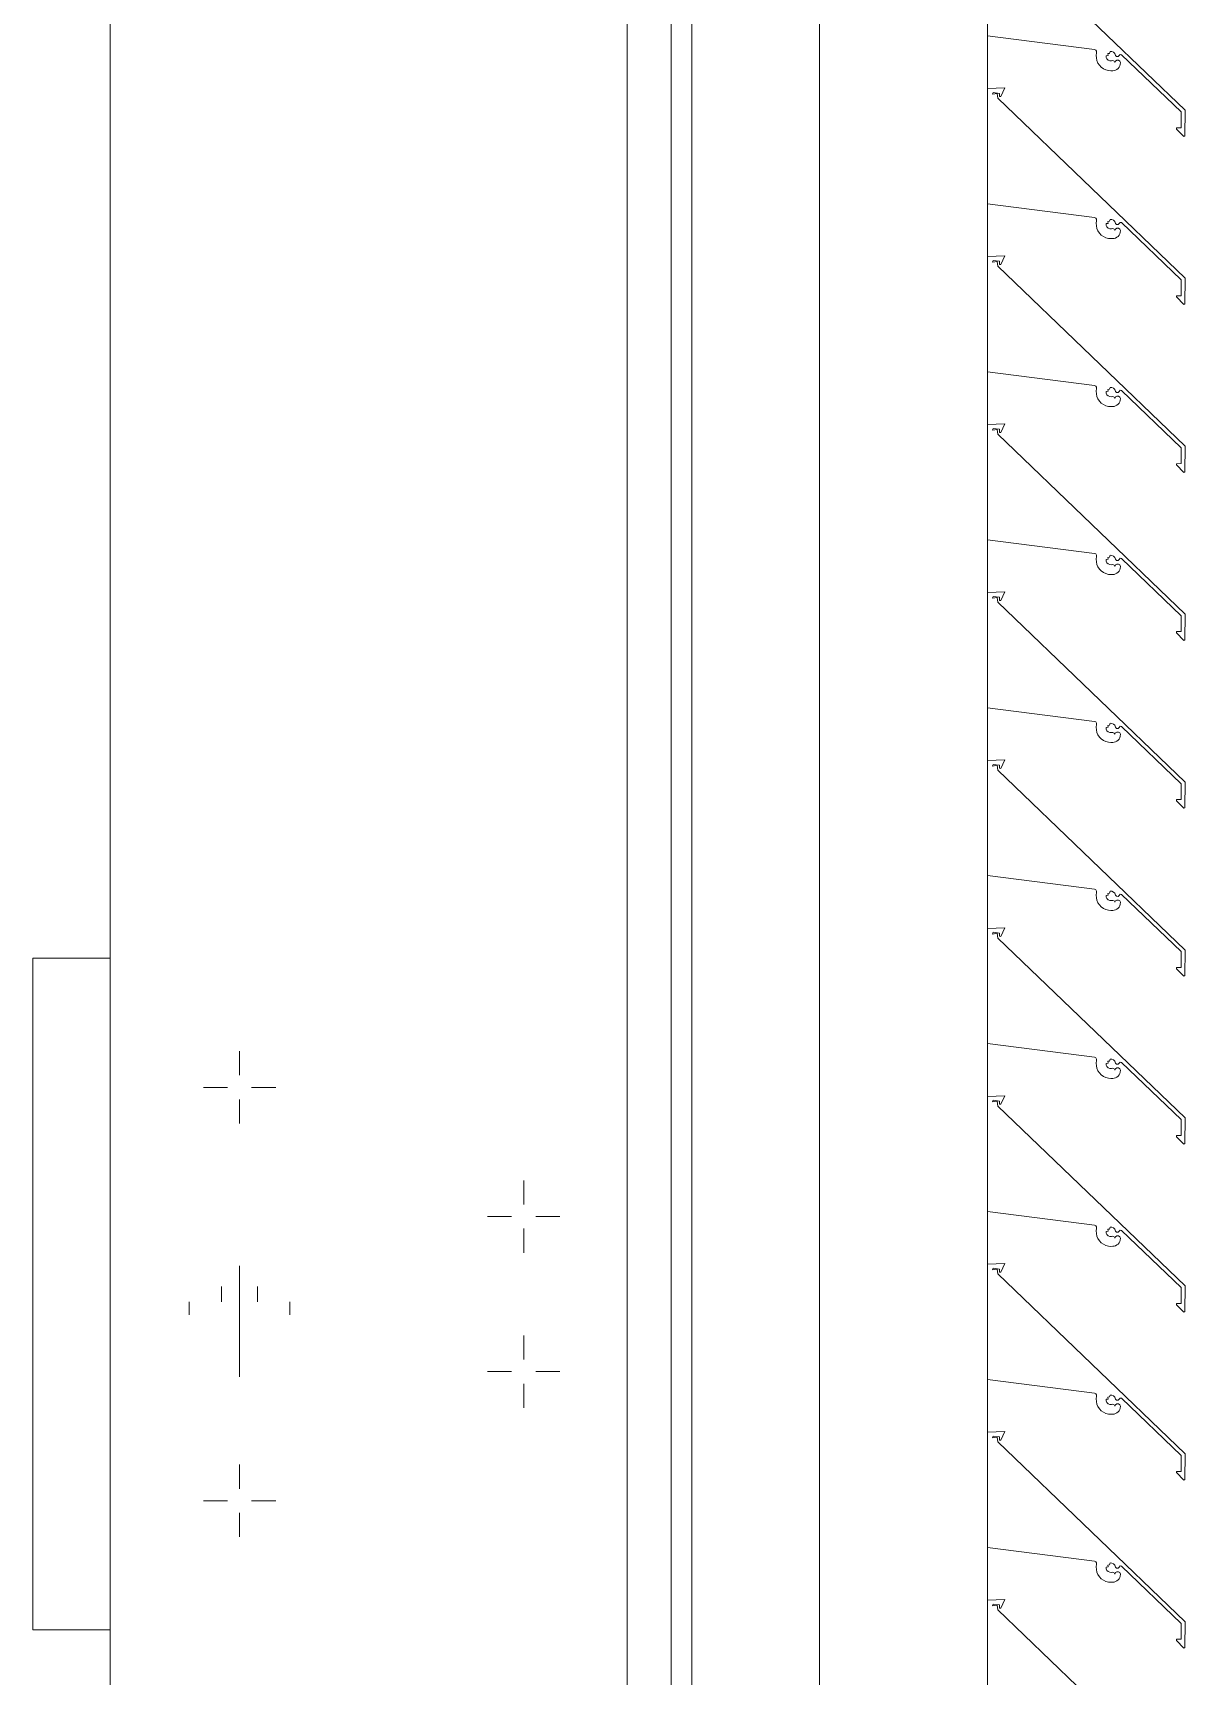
# Model space of a CAD drawing. Header units: millimetres. Extents: x -220592 to 404889, y -217665 to 38245.
# Drawn here: x -718.88 to -714.42, y -1223.16 to -1216.8 of the extents above; entities that cross this region are included whole.
import ezdxf

# ---------------------------------------------------------------- set-up
doc = ezdxf.new("R2010")
doc.units = ezdxf.units.MM
doc.linetypes.add('XKITLINE00', pattern=[0])
doc.linetypes.add('XKITLINE02', pattern=[4, 2, -2])
doc.layers.add('Bolt', color=7, linetype='Continuous', lineweight=0)
doc.layers.add('Part', color=7, linetype='Continuous', lineweight=0)

# ---------------------------------------------------------------- blocks, each defined once
blk = doc.blocks.new('*A15046')
at = {"layer": 'Part', "color": 7, "linetype": 'XKITLINE00', "lineweight": 0}
for p, q in [((92.53, 356.643483), (92.53, 93.899527)), ((94.53, 93.899527), (94.53, 244.699959))]:
    blk.add_line(p, q, dxfattribs=at)
blk = doc.blocks.new('*A15139')
at = {"layer": 'Bolt', "color": 7, "linetype": 'XKITLINE00', "lineweight": 0}
for p, q in [((94.130136, 187.84), (94.130136, 187.74676)), ((93.990136, 187.7), (94.083376, 187.7)), ((94.270136, 187.7), (94.176896, 187.7)), ((94.130136, 187.56), (94.130136, 187.65324)), ((94.130136, 187.24), (94.130136, 187.14676)), ((93.990136, 187.1), (94.083376, 187.1)), ((94.130136, 186.96), (94.130136, 187.05324)), ((94.270136, 187.1), (94.176896, 187.1))]:
    blk.add_line(p, q, dxfattribs=at)
blk = doc.blocks.new('*A15140')
at = {"layer": 'Bolt', "color": 7, "linetype": 'XKITLINE02', "lineweight": 0}
for p, q in [((93.030136, 187.5092), (93.030136, 187.08)), ((92.960136, 187.43), (92.960136, 187.37)), ((93.100136, 187.43), (93.100136, 187.37)), ((92.835136, 187.37), (92.835136, 187.32)), ((93.225136, 187.37), (93.225136, 187.32))]:
    blk.add_line(p, q, dxfattribs=at)
blk = doc.blocks.new('*A15141')
at = {"layer": 'Part', "color": 7, "linetype": 'XKITLINE00', "lineweight": 0}
for p, q in [((92.53, 188.7), (92.230136, 188.7)), ((92.230136, 188.7), (92.230136, 186.1)), ((92.230136, 186.1), (92.53, 186.1))]:
    blk.add_line(p, q, dxfattribs=at)
blk = doc.blocks.new('*A15142')
at = {"layer": 'Bolt', "color": 7, "linetype": 'XKITLINE00', "lineweight": 0}
for p, q in [((93.030136, 188.34), (93.030136, 188.24676)), ((92.890136, 188.2), (92.983376, 188.2)), ((93.170136, 188.2), (93.076896, 188.2)), ((93.030136, 188.06), (93.030136, 188.15324)), ((93.030136, 186.74), (93.030136, 186.64676)), ((92.890136, 186.6), (92.983376, 186.6)), ((93.170136, 186.6), (93.076896, 186.6)), ((93.030136, 186.46), (93.030136, 186.55324))]:
    blk.add_line(p, q, dxfattribs=at)
blk = doc.blocks.new('*A15143')
at = {"layer": 'Part', "color": 7, "linetype": 'XKITLINE00', "lineweight": 0}
for p, q in [((94.700136, 184.15), (94.700136, 211.4)), ((94.780136, 184.15), (94.780136, 211.4))]:
    blk.add_line(p, q, dxfattribs=at)
blk = doc.blocks.new('*A15668')
at = {"layer": 'Part', "color": 7, "linetype": 'XKITLINE00', "lineweight": 0}
for p, q in [((95.275304, 197.26533), (95.275304, 183.465444)), ((95.925304, 197.26533), (95.925304, 183.465444))]:
    blk.add_line(p, q, dxfattribs=at)
blk = doc.blocks.new('*A15673')
at = {"layer": 'Part', "color": 7, "linetype": 'XKITLINE00', "lineweight": 0}
for p, q in [((95.925304, 192.715326), (95.992799, 192.71794)), ((95.992799, 192.71794), (95.977264, 192.684453)), ((95.947029, 192.700196), (95.944993, 192.693623)), ((95.944993, 192.693623), (95.962009, 192.696527)), ((95.972012, 192.697056), (95.947029, 192.700196)), ((95.962009, 192.696527), (95.964906, 192.677984)), ((95.964906, 192.677984), (96.690028, 191.981738)), ((95.972141, 192.684865), (95.972012, 192.697056)), ((95.977264, 192.684453), (95.972141, 192.684865)), ((96.339112, 192.216618), (95.925304, 192.269622)), ((96.344187, 192.214428), (96.339112, 192.216618)), ((96.347324, 192.209876), (96.344187, 192.214428)), ((96.346077, 192.19422), (96.347563, 192.204354)), ((96.346452, 192.183984), (96.346077, 192.19422)), ((96.347563, 192.204354), (96.347324, 192.209876)), ((96.391775, 192.193926), (96.38407, 192.19282)), ((96.397771, 192.20193), (96.390606, 192.200986)), ((96.390606, 192.200986), (96.391775, 192.193926)), ((96.400093, 192.20932), (96.397771, 192.20193)), ((96.406765, 192.208898), (96.400093, 192.20932)), ((96.412841, 192.206108), (96.406765, 192.208898)), ((96.417508, 192.201322), (96.412841, 192.206108)), ((96.420622, 192.193748), (96.417508, 192.201322)), ((96.438818, 192.197866), (96.435163, 192.193239)), ((96.443977, 192.196774), (96.438818, 192.197866)), ((96.674993, 191.975371), (96.443977, 192.196774)), ((96.348675, 192.173985), (96.346452, 192.183984)), ((96.352673, 192.164555), (96.348675, 192.173985)), ((96.358313, 192.156005), (96.352673, 192.164555)), ((96.365409, 192.148618), (96.358313, 192.156005)), ((96.373725, 192.14264), (96.365409, 192.148618)), ((96.382988, 192.138267), (96.373725, 192.14264)), ((96.392889, 192.135644), (96.382988, 192.138267)), ((96.38407, 192.19282), (96.384639, 192.186336)), ((96.384639, 192.186336), (96.387441, 192.180462)), ((96.387441, 192.180462), (96.392123, 192.17594)), ((96.392123, 192.17594), (96.398091, 192.173342)), ((96.403102, 192.134859), (96.392889, 192.135644)), ((96.398091, 192.173342), (96.404591, 192.172998)), ((96.409901, 192.134957), (96.403102, 192.134859)), ((96.404591, 192.172998), (96.410509, 192.173903)), ((96.415629, 192.135593), (96.409901, 192.134957)), ((96.410509, 192.173903), (96.41532, 192.171496)), ((96.41532, 192.171496), (96.41735, 192.166515)), ((96.42113, 192.137312), (96.415629, 192.135593)), ((96.41735, 192.166515), (96.420292, 192.171987)), ((96.420292, 192.171987), (96.425448, 192.175205)), ((96.424805, 192.189591), (96.420622, 192.193748)), ((96.4262, 192.140052), (96.42113, 192.137312)), ((96.430699, 192.189385), (96.424805, 192.189591)), ((96.425448, 192.175205), (96.431526, 192.175193)), ((96.430653, 192.14371), (96.4262, 192.140052)), ((96.434325, 192.148153), (96.430653, 192.14371)), ((96.435163, 192.193239), (96.430699, 192.189385)), ((96.431526, 192.175193), (96.43667, 192.171956)), ((96.437079, 192.153216), (96.434325, 192.148153)), ((96.43667, 192.171956), (96.43931, 192.166482)), ((96.438814, 192.158712), (96.437079, 192.153216)), ((96.43931, 192.166482), (96.438814, 192.158712)), ((96.67465, 191.914025), (96.674993, 191.975371)), ((96.690028, 191.981738), (96.689475, 191.882587)), ((96.656145, 191.909007), (96.65723, 191.913928)), ((96.684794, 191.880119), (96.656145, 191.909007)), ((96.65723, 191.913928), (96.67465, 191.914025)), ((96.689475, 191.882587), (96.684794, 191.880119))]:
    blk.add_line(p, q, dxfattribs=at)
blk = doc.blocks.new('*A15674')
at = {"layer": 'Part', "color": 7, "linetype": 'XKITLINE00', "lineweight": 0}
for p, q in [((95.925304, 192.065326), (95.992799, 192.06794)), ((95.992799, 192.06794), (95.977264, 192.034453)), ((95.947029, 192.050196), (95.944993, 192.043623)), ((95.944993, 192.043623), (95.962009, 192.046527)), ((95.972012, 192.047056), (95.947029, 192.050196)), ((95.962009, 192.046527), (95.964906, 192.027984)), ((95.964906, 192.027984), (96.690028, 191.331738)), ((95.972141, 192.034865), (95.972012, 192.047056)), ((95.977264, 192.034453), (95.972141, 192.034865)), ((96.339112, 191.566618), (95.925304, 191.619622)), ((96.344187, 191.564428), (96.339112, 191.566618)), ((96.347324, 191.559876), (96.344187, 191.564428)), ((96.347563, 191.554354), (96.347324, 191.559876)), ((96.400093, 191.55932), (96.397771, 191.55193)), ((96.406765, 191.558898), (96.400093, 191.55932)), ((96.412841, 191.556108), (96.406765, 191.558898)), ((96.346077, 191.54422), (96.347563, 191.554354)), ((96.346452, 191.533984), (96.346077, 191.54422)), ((96.348675, 191.523985), (96.346452, 191.533984)), ((96.352673, 191.514555), (96.348675, 191.523985)), ((96.358313, 191.506005), (96.352673, 191.514555)), ((96.365409, 191.498618), (96.358313, 191.506005)), ((96.373725, 191.49264), (96.365409, 191.498618)), ((96.391775, 191.543926), (96.38407, 191.54282)), ((96.38407, 191.54282), (96.384639, 191.536336)), ((96.384639, 191.536336), (96.387441, 191.530462)), ((96.387441, 191.530462), (96.392123, 191.52594)), ((96.397771, 191.55193), (96.390606, 191.550986)), ((96.390606, 191.550986), (96.391775, 191.543926)), ((96.392123, 191.52594), (96.398091, 191.523342)), ((96.398091, 191.523342), (96.404591, 191.522998)), ((96.404591, 191.522998), (96.410509, 191.523903)), ((96.410509, 191.523903), (96.41532, 191.521496)), ((96.417508, 191.551322), (96.412841, 191.556108)), ((96.41532, 191.521496), (96.41735, 191.516515)), ((96.41735, 191.516515), (96.420292, 191.521987)), ((96.420622, 191.543748), (96.417508, 191.551322)), ((96.420292, 191.521987), (96.425448, 191.525205)), ((96.424805, 191.539591), (96.420622, 191.543748)), ((96.430699, 191.539385), (96.424805, 191.539591)), ((96.425448, 191.525205), (96.431526, 191.525193)), ((96.434325, 191.498153), (96.430653, 191.49371)), ((96.435163, 191.543239), (96.430699, 191.539385)), ((96.431526, 191.525193), (96.43667, 191.521956)), ((96.437079, 191.503216), (96.434325, 191.498153)), ((96.438818, 191.547866), (96.435163, 191.543239)), ((96.43667, 191.521956), (96.43931, 191.516482)), ((96.438814, 191.508712), (96.437079, 191.503216)), ((96.43931, 191.516482), (96.438814, 191.508712)), ((96.443977, 191.546774), (96.438818, 191.547866)), ((96.674993, 191.325371), (96.443977, 191.546774)), ((96.382988, 191.488267), (96.373725, 191.49264)), ((96.392889, 191.485644), (96.382988, 191.488267)), ((96.403102, 191.484859), (96.392889, 191.485644)), ((96.409901, 191.484957), (96.403102, 191.484859)), ((96.415629, 191.485593), (96.409901, 191.484957)), ((96.42113, 191.487312), (96.415629, 191.485593)), ((96.4262, 191.490052), (96.42113, 191.487312)), ((96.430653, 191.49371), (96.4262, 191.490052)), ((96.67465, 191.264025), (96.674993, 191.325371)), ((96.690028, 191.331738), (96.689475, 191.232587)), ((96.656145, 191.259007), (96.65723, 191.263928)), ((96.684794, 191.230119), (96.656145, 191.259007)), ((96.65723, 191.263928), (96.67465, 191.264025)), ((96.689475, 191.232587), (96.684794, 191.230119))]:
    blk.add_line(p, q, dxfattribs=at)
blk = doc.blocks.new('*A15675')
at = {"layer": 'Part', "color": 7, "linetype": 'XKITLINE00', "lineweight": 0}
for p, q in [((95.925304, 191.415326), (95.992799, 191.41794)), ((95.947029, 191.400196), (95.944993, 191.393623)), ((95.944993, 191.393623), (95.962009, 191.396527)), ((95.972012, 191.397056), (95.947029, 191.400196)), ((95.962009, 191.396527), (95.964906, 191.377984)), ((95.964906, 191.377984), (96.690028, 190.681738)), ((95.972141, 191.384865), (95.972012, 191.397056)), ((95.977264, 191.384453), (95.972141, 191.384865)), ((95.992799, 191.41794), (95.977264, 191.384453)), ((96.339112, 190.916618), (95.925304, 190.969622)), ((96.344187, 190.914428), (96.339112, 190.916618)), ((96.347324, 190.909876), (96.344187, 190.914428)), ((96.346077, 190.89422), (96.347563, 190.904354)), ((96.346452, 190.883984), (96.346077, 190.89422)), ((96.348675, 190.873985), (96.346452, 190.883984)), ((96.347563, 190.904354), (96.347324, 190.909876)), ((96.352673, 190.864555), (96.348675, 190.873985)), ((96.358313, 190.856005), (96.352673, 190.864555)), ((96.391775, 190.893926), (96.38407, 190.89282)), ((96.38407, 190.89282), (96.384639, 190.886336)), ((96.384639, 190.886336), (96.387441, 190.880462)), ((96.387441, 190.880462), (96.392123, 190.87594)), ((96.397771, 190.90193), (96.390606, 190.900986)), ((96.390606, 190.900986), (96.391775, 190.893926)), ((96.392123, 190.87594), (96.398091, 190.873342)), ((96.400093, 190.90932), (96.397771, 190.90193)), ((96.398091, 190.873342), (96.404591, 190.872998)), ((96.406765, 190.908898), (96.400093, 190.90932)), ((96.404591, 190.872998), (96.410509, 190.873903)), ((96.412841, 190.906108), (96.406765, 190.908898)), ((96.410509, 190.873903), (96.41532, 190.871496)), ((96.417508, 190.901322), (96.412841, 190.906108)), ((96.41532, 190.871496), (96.41735, 190.866515)), ((96.41735, 190.866515), (96.420292, 190.871987)), ((96.420622, 190.893748), (96.417508, 190.901322)), ((96.420292, 190.871987), (96.425448, 190.875205)), ((96.424805, 190.889591), (96.420622, 190.893748)), ((96.430699, 190.889385), (96.424805, 190.889591)), ((96.425448, 190.875205), (96.431526, 190.875193)), ((96.435163, 190.893239), (96.430699, 190.889385)), ((96.431526, 190.875193), (96.43667, 190.871956)), ((96.438818, 190.897866), (96.435163, 190.893239)), ((96.43667, 190.871956), (96.43931, 190.866482)), ((96.438814, 190.858712), (96.437079, 190.853216)), ((96.43931, 190.866482), (96.438814, 190.858712)), ((96.443977, 190.896774), (96.438818, 190.897866)), ((96.674993, 190.675371), (96.443977, 190.896774)), ((96.365409, 190.848618), (96.358313, 190.856005)), ((96.373725, 190.84264), (96.365409, 190.848618)), ((96.382988, 190.838267), (96.373725, 190.84264)), ((96.392889, 190.835644), (96.382988, 190.838267)), ((96.403102, 190.834859), (96.392889, 190.835644)), ((96.409901, 190.834957), (96.403102, 190.834859)), ((96.415629, 190.835593), (96.409901, 190.834957)), ((96.42113, 190.837312), (96.415629, 190.835593)), ((96.4262, 190.840052), (96.42113, 190.837312)), ((96.430653, 190.84371), (96.4262, 190.840052)), ((96.434325, 190.848153), (96.430653, 190.84371)), ((96.437079, 190.853216), (96.434325, 190.848153)), ((96.67465, 190.614025), (96.674993, 190.675371)), ((96.690028, 190.681738), (96.689475, 190.582587)), ((96.656145, 190.609007), (96.65723, 190.613928)), ((96.684794, 190.580119), (96.656145, 190.609007)), ((96.65723, 190.613928), (96.67465, 190.614025)), ((96.689475, 190.582587), (96.684794, 190.580119))]:
    blk.add_line(p, q, dxfattribs=at)
blk = doc.blocks.new('*A15676')
at = {"layer": 'Part', "color": 7, "linetype": 'XKITLINE00', "lineweight": 0}
for p, q in [((95.925304, 190.765326), (95.992799, 190.76794)), ((95.947029, 190.750196), (95.944993, 190.743623)), ((95.944993, 190.743623), (95.962009, 190.746527)), ((95.972012, 190.747056), (95.947029, 190.750196)), ((95.962009, 190.746527), (95.964906, 190.727984)), ((95.972141, 190.734865), (95.972012, 190.747056)), ((95.977264, 190.734453), (95.972141, 190.734865)), ((95.992799, 190.76794), (95.977264, 190.734453)), ((95.964906, 190.727984), (96.690028, 190.031738)), ((96.339112, 190.266618), (95.925304, 190.319622)), ((96.344187, 190.264428), (96.339112, 190.266618)), ((96.347324, 190.259876), (96.344187, 190.264428)), ((96.346077, 190.24422), (96.347563, 190.254354)), ((96.346452, 190.233984), (96.346077, 190.24422)), ((96.348675, 190.223985), (96.346452, 190.233984)), ((96.347563, 190.254354), (96.347324, 190.259876)), ((96.352673, 190.214555), (96.348675, 190.223985)), ((96.391775, 190.243926), (96.38407, 190.24282)), ((96.38407, 190.24282), (96.384639, 190.236336)), ((96.384639, 190.236336), (96.387441, 190.230462)), ((96.387441, 190.230462), (96.392123, 190.22594)), ((96.397771, 190.25193), (96.390606, 190.250986)), ((96.390606, 190.250986), (96.391775, 190.243926)), ((96.392123, 190.22594), (96.398091, 190.223342)), ((96.400093, 190.25932), (96.397771, 190.25193)), ((96.398091, 190.223342), (96.404591, 190.222998)), ((96.406765, 190.258898), (96.400093, 190.25932)), ((96.404591, 190.222998), (96.410509, 190.223903)), ((96.412841, 190.256108), (96.406765, 190.258898)), ((96.410509, 190.223903), (96.41532, 190.221496)), ((96.417508, 190.251322), (96.412841, 190.256108)), ((96.420622, 190.243748), (96.417508, 190.251322)), ((96.420292, 190.221987), (96.425448, 190.225205)), ((96.424805, 190.239591), (96.420622, 190.243748)), ((96.430699, 190.239385), (96.424805, 190.239591)), ((96.425448, 190.225205), (96.431526, 190.225193)), ((96.435163, 190.243239), (96.430699, 190.239385)), ((96.431526, 190.225193), (96.43667, 190.221956)), ((96.438818, 190.247866), (96.435163, 190.243239)), ((96.443977, 190.246774), (96.438818, 190.247866)), ((96.674993, 190.025371), (96.443977, 190.246774)), ((96.358313, 190.206005), (96.352673, 190.214555)), ((96.365409, 190.198618), (96.358313, 190.206005)), ((96.373725, 190.19264), (96.365409, 190.198618)), ((96.382988, 190.188267), (96.373725, 190.19264)), ((96.392889, 190.185644), (96.382988, 190.188267)), ((96.403102, 190.184859), (96.392889, 190.185644)), ((96.409901, 190.184957), (96.403102, 190.184859)), ((96.415629, 190.185593), (96.409901, 190.184957)), ((96.41532, 190.221496), (96.41735, 190.216515)), ((96.42113, 190.187312), (96.415629, 190.185593)), ((96.41735, 190.216515), (96.420292, 190.221987)), ((96.4262, 190.190052), (96.42113, 190.187312)), ((96.430653, 190.19371), (96.4262, 190.190052)), ((96.434325, 190.198153), (96.430653, 190.19371)), ((96.437079, 190.203216), (96.434325, 190.198153)), ((96.43667, 190.221956), (96.43931, 190.216482)), ((96.438814, 190.208712), (96.437079, 190.203216)), ((96.43931, 190.216482), (96.438814, 190.208712)), ((96.690028, 190.031738), (96.689475, 189.932587)), ((96.67465, 189.964025), (96.674993, 190.025371)), ((96.656145, 189.959007), (96.65723, 189.963928)), ((96.684794, 189.930119), (96.656145, 189.959007)), ((96.65723, 189.963928), (96.67465, 189.964025)), ((96.689475, 189.932587), (96.684794, 189.930119))]:
    blk.add_line(p, q, dxfattribs=at)
blk = doc.blocks.new('*A15677')
at = {"layer": 'Part', "color": 7, "linetype": 'XKITLINE00', "lineweight": 0}
for p, q in [((95.925304, 190.115326), (95.992799, 190.11794)), ((95.947029, 190.100196), (95.944993, 190.093623)), ((95.944993, 190.093623), (95.962009, 190.096527)), ((95.972012, 190.097056), (95.947029, 190.100196)), ((95.962009, 190.096527), (95.964906, 190.077984)), ((95.972141, 190.084865), (95.972012, 190.097056)), ((95.992799, 190.11794), (95.977264, 190.084453)), ((95.964906, 190.077984), (96.690028, 189.381738)), ((95.977264, 190.084453), (95.972141, 190.084865)), ((96.339112, 189.616618), (95.925304, 189.669622)), ((96.344187, 189.614428), (96.339112, 189.616618)), ((96.347324, 189.609876), (96.344187, 189.614428)), ((96.346077, 189.59422), (96.347563, 189.604354)), ((96.346452, 189.583984), (96.346077, 189.59422)), ((96.347563, 189.604354), (96.347324, 189.609876)), ((96.391775, 189.593926), (96.38407, 189.59282)), ((96.38407, 189.59282), (96.384639, 189.586336)), ((96.384639, 189.586336), (96.387441, 189.580462)), ((96.397771, 189.60193), (96.390606, 189.600986)), ((96.390606, 189.600986), (96.391775, 189.593926)), ((96.400093, 189.60932), (96.397771, 189.60193)), ((96.406765, 189.608898), (96.400093, 189.60932)), ((96.412841, 189.606108), (96.406765, 189.608898)), ((96.417508, 189.601322), (96.412841, 189.606108)), ((96.420622, 189.593748), (96.417508, 189.601322)), ((96.424805, 189.589591), (96.420622, 189.593748)), ((96.430699, 189.589385), (96.424805, 189.589591)), ((96.435163, 189.593239), (96.430699, 189.589385)), ((96.438818, 189.597866), (96.435163, 189.593239)), ((96.443977, 189.596774), (96.438818, 189.597866)), ((96.674993, 189.375371), (96.443977, 189.596774)), ((96.348675, 189.573985), (96.346452, 189.583984)), ((96.352673, 189.564555), (96.348675, 189.573985)), ((96.358313, 189.556005), (96.352673, 189.564555)), ((96.365409, 189.548618), (96.358313, 189.556005)), ((96.373725, 189.54264), (96.365409, 189.548618)), ((96.382988, 189.538267), (96.373725, 189.54264)), ((96.392889, 189.535644), (96.382988, 189.538267)), ((96.387441, 189.580462), (96.392123, 189.57594)), ((96.392123, 189.57594), (96.398091, 189.573342)), ((96.403102, 189.534859), (96.392889, 189.535644)), ((96.398091, 189.573342), (96.404591, 189.572998)), ((96.409901, 189.534957), (96.403102, 189.534859)), ((96.404591, 189.572998), (96.410509, 189.573903)), ((96.415629, 189.535593), (96.409901, 189.534957)), ((96.410509, 189.573903), (96.41532, 189.571496)), ((96.41532, 189.571496), (96.41735, 189.566515)), ((96.42113, 189.537312), (96.415629, 189.535593)), ((96.41735, 189.566515), (96.420292, 189.571987)), ((96.420292, 189.571987), (96.425448, 189.575205)), ((96.4262, 189.540052), (96.42113, 189.537312)), ((96.425448, 189.575205), (96.431526, 189.575193)), ((96.430653, 189.54371), (96.4262, 189.540052)), ((96.434325, 189.548153), (96.430653, 189.54371)), ((96.431526, 189.575193), (96.43667, 189.571956)), ((96.437079, 189.553216), (96.434325, 189.548153)), ((96.43667, 189.571956), (96.43931, 189.566482)), ((96.438814, 189.558712), (96.437079, 189.553216)), ((96.43931, 189.566482), (96.438814, 189.558712)), ((96.67465, 189.314025), (96.674993, 189.375371)), ((96.690028, 189.381738), (96.689475, 189.282587)), ((96.656145, 189.309007), (96.65723, 189.313928)), ((96.684794, 189.280119), (96.656145, 189.309007)), ((96.65723, 189.313928), (96.67465, 189.314025)), ((96.689475, 189.282587), (96.684794, 189.280119))]:
    blk.add_line(p, q, dxfattribs=at)
blk = doc.blocks.new('*A15678')
at = {"layer": 'Part', "color": 7, "linetype": 'XKITLINE00', "lineweight": 0}
for p, q in [((95.925304, 189.465326), (95.992799, 189.46794)), ((95.992799, 189.46794), (95.977264, 189.434453)), ((95.947029, 189.450196), (95.944993, 189.443623)), ((95.944993, 189.443623), (95.962009, 189.446527)), ((95.972012, 189.447056), (95.947029, 189.450196)), ((95.962009, 189.446527), (95.964906, 189.427984)), ((95.964906, 189.427984), (96.690028, 188.731738)), ((95.972141, 189.434865), (95.972012, 189.447056)), ((95.977264, 189.434453), (95.972141, 189.434865)), ((96.339112, 188.966618), (95.925304, 189.019622)), ((96.344187, 188.964428), (96.339112, 188.966618)), ((96.347324, 188.959876), (96.344187, 188.964428)), ((96.346077, 188.94422), (96.347563, 188.954354)), ((96.347563, 188.954354), (96.347324, 188.959876)), ((96.397771, 188.95193), (96.390606, 188.950986)), ((96.390606, 188.950986), (96.391775, 188.943926)), ((96.400093, 188.95932), (96.397771, 188.95193)), ((96.406765, 188.958898), (96.400093, 188.95932)), ((96.412841, 188.956108), (96.406765, 188.958898)), ((96.417508, 188.951322), (96.412841, 188.956108)), ((96.420622, 188.943748), (96.417508, 188.951322)), ((96.346452, 188.933984), (96.346077, 188.94422)), ((96.348675, 188.923985), (96.346452, 188.933984)), ((96.352673, 188.914555), (96.348675, 188.923985)), ((96.358313, 188.906005), (96.352673, 188.914555)), ((96.365409, 188.898618), (96.358313, 188.906005)), ((96.373725, 188.89264), (96.365409, 188.898618)), ((96.382988, 188.888267), (96.373725, 188.89264)), ((96.392889, 188.885644), (96.382988, 188.888267)), ((96.391775, 188.943926), (96.38407, 188.94282)), ((96.38407, 188.94282), (96.384639, 188.936336)), ((96.384639, 188.936336), (96.387441, 188.930462)), ((96.387441, 188.930462), (96.392123, 188.92594)), ((96.392123, 188.92594), (96.398091, 188.923342)), ((96.398091, 188.923342), (96.404591, 188.922998)), ((96.404591, 188.922998), (96.410509, 188.923903)), ((96.410509, 188.923903), (96.41532, 188.921496)), ((96.41532, 188.921496), (96.41735, 188.916515)), ((96.42113, 188.887312), (96.415629, 188.885593)), ((96.41735, 188.916515), (96.420292, 188.921987)), ((96.420292, 188.921987), (96.425448, 188.925205)), ((96.424805, 188.939591), (96.420622, 188.943748)), ((96.4262, 188.890052), (96.42113, 188.887312)), ((96.430699, 188.939385), (96.424805, 188.939591)), ((96.425448, 188.925205), (96.431526, 188.925193)), ((96.430653, 188.89371), (96.4262, 188.890052)), ((96.434325, 188.898153), (96.430653, 188.89371)), ((96.435163, 188.943239), (96.430699, 188.939385)), ((96.431526, 188.925193), (96.43667, 188.921956)), ((96.437079, 188.903216), (96.434325, 188.898153)), ((96.438818, 188.947866), (96.435163, 188.943239)), ((96.43667, 188.921956), (96.43931, 188.916482)), ((96.438814, 188.908712), (96.437079, 188.903216)), ((96.43931, 188.916482), (96.438814, 188.908712)), ((96.443977, 188.946774), (96.438818, 188.947866)), ((96.674993, 188.725371), (96.443977, 188.946774)), ((96.403102, 188.884859), (96.392889, 188.885644)), ((96.409901, 188.884957), (96.403102, 188.884859)), ((96.415629, 188.885593), (96.409901, 188.884957)), ((96.67465, 188.664025), (96.674993, 188.725371)), ((96.690028, 188.731738), (96.689475, 188.632587)), ((96.656145, 188.659007), (96.65723, 188.663928)), ((96.684794, 188.630119), (96.656145, 188.659007)), ((96.65723, 188.663928), (96.67465, 188.664025)), ((96.689475, 188.632587), (96.684794, 188.630119))]:
    blk.add_line(p, q, dxfattribs=at)
blk = doc.blocks.new('*A15679')
at = {"layer": 'Part', "color": 7, "linetype": 'XKITLINE00', "lineweight": 0}
for p, q in [((95.925304, 188.815326), (95.992799, 188.81794)), ((95.947029, 188.800196), (95.944993, 188.793623)), ((95.944993, 188.793623), (95.962009, 188.796527)), ((95.972012, 188.797056), (95.947029, 188.800196)), ((95.962009, 188.796527), (95.964906, 188.777984)), ((95.964906, 188.777984), (96.690028, 188.081738)), ((95.972141, 188.784865), (95.972012, 188.797056)), ((95.977264, 188.784453), (95.972141, 188.784865)), ((95.992799, 188.81794), (95.977264, 188.784453)), ((96.339112, 188.316618), (95.925304, 188.369622)), ((96.344187, 188.314428), (96.339112, 188.316618)), ((96.347324, 188.309876), (96.344187, 188.314428)), ((96.346077, 188.29422), (96.347563, 188.304354)), ((96.346452, 188.283984), (96.346077, 188.29422)), ((96.348675, 188.273985), (96.346452, 188.283984)), ((96.347563, 188.304354), (96.347324, 188.309876)), ((96.352673, 188.264555), (96.348675, 188.273985)), ((96.358313, 188.256005), (96.352673, 188.264555)), ((96.365409, 188.248618), (96.358313, 188.256005)), ((96.391775, 188.293926), (96.38407, 188.29282)), ((96.38407, 188.29282), (96.384639, 188.286336)), ((96.384639, 188.286336), (96.387441, 188.280462)), ((96.387441, 188.280462), (96.392123, 188.27594)), ((96.397771, 188.30193), (96.390606, 188.300986)), ((96.390606, 188.300986), (96.391775, 188.293926)), ((96.392123, 188.27594), (96.398091, 188.273342)), ((96.400093, 188.30932), (96.397771, 188.30193)), ((96.398091, 188.273342), (96.404591, 188.272998)), ((96.406765, 188.308898), (96.400093, 188.30932)), ((96.404591, 188.272998), (96.410509, 188.273903)), ((96.412841, 188.306108), (96.406765, 188.308898)), ((96.410509, 188.273903), (96.41532, 188.271496)), ((96.417508, 188.301322), (96.412841, 188.306108)), ((96.41532, 188.271496), (96.41735, 188.266515)), ((96.41735, 188.266515), (96.420292, 188.271987)), ((96.420622, 188.293748), (96.417508, 188.301322)), ((96.420292, 188.271987), (96.425448, 188.275205)), ((96.424805, 188.289591), (96.420622, 188.293748)), ((96.430699, 188.289385), (96.424805, 188.289591)), ((96.425448, 188.275205), (96.431526, 188.275193)), ((96.435163, 188.293239), (96.430699, 188.289385)), ((96.431526, 188.275193), (96.43667, 188.271956)), ((96.437079, 188.253216), (96.434325, 188.248153)), ((96.438818, 188.297866), (96.435163, 188.293239)), ((96.43667, 188.271956), (96.43931, 188.266482)), ((96.438814, 188.258712), (96.437079, 188.253216)), ((96.43931, 188.266482), (96.438814, 188.258712)), ((96.443977, 188.296774), (96.438818, 188.297866)), ((96.674993, 188.075371), (96.443977, 188.296774)), ((96.373725, 188.24264), (96.365409, 188.248618)), ((96.382988, 188.238267), (96.373725, 188.24264)), ((96.392889, 188.235644), (96.382988, 188.238267)), ((96.403102, 188.234859), (96.392889, 188.235644)), ((96.409901, 188.234957), (96.403102, 188.234859)), ((96.415629, 188.235593), (96.409901, 188.234957)), ((96.42113, 188.237312), (96.415629, 188.235593)), ((96.4262, 188.240052), (96.42113, 188.237312)), ((96.430653, 188.24371), (96.4262, 188.240052)), ((96.434325, 188.248153), (96.430653, 188.24371)), ((96.67465, 188.014025), (96.674993, 188.075371)), ((96.690028, 188.081738), (96.689475, 187.982587)), ((96.656145, 188.009007), (96.65723, 188.013928)), ((96.684794, 187.980119), (96.656145, 188.009007)), ((96.65723, 188.013928), (96.67465, 188.014025)), ((96.689475, 187.982587), (96.684794, 187.980119))]:
    blk.add_line(p, q, dxfattribs=at)
blk = doc.blocks.new('*A15680')
at = {"layer": 'Part', "color": 7, "linetype": 'XKITLINE00', "lineweight": 0}
for p, q in [((95.925304, 188.165326), (95.992799, 188.16794)), ((95.947029, 188.150196), (95.944993, 188.143623)), ((95.944993, 188.143623), (95.962009, 188.146527)), ((95.972012, 188.147056), (95.947029, 188.150196)), ((95.962009, 188.146527), (95.964906, 188.127984)), ((95.964906, 188.127984), (96.690028, 187.431738)), ((95.972141, 188.134865), (95.972012, 188.147056)), ((95.977264, 188.134453), (95.972141, 188.134865)), ((95.992799, 188.16794), (95.977264, 188.134453)), ((96.339112, 187.666618), (95.925304, 187.719622)), ((96.344187, 187.664428), (96.339112, 187.666618)), ((96.347324, 187.659876), (96.344187, 187.664428)), ((96.346077, 187.64422), (96.347563, 187.654354)), ((96.346452, 187.633984), (96.346077, 187.64422)), ((96.348675, 187.623985), (96.346452, 187.633984)), ((96.347563, 187.654354), (96.347324, 187.659876)), ((96.352673, 187.614555), (96.348675, 187.623985)), ((96.391775, 187.643926), (96.38407, 187.64282)), ((96.38407, 187.64282), (96.384639, 187.636336)), ((96.384639, 187.636336), (96.387441, 187.630462)), ((96.387441, 187.630462), (96.392123, 187.62594)), ((96.397771, 187.65193), (96.390606, 187.650986)), ((96.390606, 187.650986), (96.391775, 187.643926)), ((96.392123, 187.62594), (96.398091, 187.623342)), ((96.400093, 187.65932), (96.397771, 187.65193)), ((96.398091, 187.623342), (96.404591, 187.622998)), ((96.406765, 187.658898), (96.400093, 187.65932)), ((96.404591, 187.622998), (96.410509, 187.623903)), ((96.412841, 187.656108), (96.406765, 187.658898)), ((96.410509, 187.623903), (96.41532, 187.621496)), ((96.417508, 187.651322), (96.412841, 187.656108)), ((96.41532, 187.621496), (96.41735, 187.616515)), ((96.41735, 187.616515), (96.420292, 187.621987)), ((96.420622, 187.643748), (96.417508, 187.651322)), ((96.420292, 187.621987), (96.425448, 187.625205)), ((96.424805, 187.639591), (96.420622, 187.643748)), ((96.430699, 187.639385), (96.424805, 187.639591)), ((96.425448, 187.625205), (96.431526, 187.625193)), ((96.435163, 187.643239), (96.430699, 187.639385)), ((96.431526, 187.625193), (96.43667, 187.621956)), ((96.438818, 187.647866), (96.435163, 187.643239)), ((96.43667, 187.621956), (96.43931, 187.616482)), ((96.43931, 187.616482), (96.438814, 187.608712)), ((96.443977, 187.646774), (96.438818, 187.647866)), ((96.674993, 187.425371), (96.443977, 187.646774)), ((96.358313, 187.606005), (96.352673, 187.614555)), ((96.365409, 187.598618), (96.358313, 187.606005)), ((96.373725, 187.59264), (96.365409, 187.598618)), ((96.382988, 187.588267), (96.373725, 187.59264)), ((96.392889, 187.585644), (96.382988, 187.588267)), ((96.403102, 187.584859), (96.392889, 187.585644)), ((96.409901, 187.584957), (96.403102, 187.584859)), ((96.415629, 187.585593), (96.409901, 187.584957)), ((96.42113, 187.587312), (96.415629, 187.585593)), ((96.4262, 187.590052), (96.42113, 187.587312)), ((96.430653, 187.59371), (96.4262, 187.590052)), ((96.434325, 187.598153), (96.430653, 187.59371)), ((96.437079, 187.603216), (96.434325, 187.598153)), ((96.438814, 187.608712), (96.437079, 187.603216)), ((96.67465, 187.364025), (96.674993, 187.425371)), ((96.690028, 187.431738), (96.689475, 187.332587)), ((96.656145, 187.359007), (96.65723, 187.363928)), ((96.65723, 187.363928), (96.67465, 187.364025)), ((96.684794, 187.330119), (96.656145, 187.359007)), ((96.689475, 187.332587), (96.684794, 187.330119))]:
    blk.add_line(p, q, dxfattribs=at)
blk = doc.blocks.new('*A15681')
at = {"layer": 'Part', "color": 7, "linetype": 'XKITLINE00', "lineweight": 0}
for p, q in [((95.925304, 187.515326), (95.992799, 187.51794)), ((95.947029, 187.500196), (95.944993, 187.493623)), ((95.944993, 187.493623), (95.962009, 187.496527)), ((95.972012, 187.497056), (95.947029, 187.500196)), ((95.962009, 187.496527), (95.964906, 187.477984)), ((95.972141, 187.484865), (95.972012, 187.497056)), ((95.992799, 187.51794), (95.977264, 187.484453)), ((95.964906, 187.477984), (96.690028, 186.781738)), ((95.977264, 187.484453), (95.972141, 187.484865)), ((96.339112, 187.016618), (95.925304, 187.069622)), ((96.344187, 187.014428), (96.339112, 187.016618)), ((96.347324, 187.009876), (96.344187, 187.014428)), ((96.346077, 186.99422), (96.347563, 187.004354)), ((96.346452, 186.983984), (96.346077, 186.99422)), ((96.348675, 186.973985), (96.346452, 186.983984)), ((96.347563, 187.004354), (96.347324, 187.009876)), ((96.391775, 186.993926), (96.38407, 186.99282)), ((96.38407, 186.99282), (96.384639, 186.986336)), ((96.384639, 186.986336), (96.387441, 186.980462)), ((96.387441, 186.980462), (96.392123, 186.97594)), ((96.397771, 187.00193), (96.390606, 187.000986)), ((96.390606, 187.000986), (96.391775, 186.993926)), ((96.400093, 187.00932), (96.397771, 187.00193)), ((96.406765, 187.008898), (96.400093, 187.00932)), ((96.412841, 187.006108), (96.406765, 187.008898)), ((96.417508, 187.001322), (96.412841, 187.006108)), ((96.420622, 186.993748), (96.417508, 187.001322)), ((96.424805, 186.989591), (96.420622, 186.993748)), ((96.430699, 186.989385), (96.424805, 186.989591)), ((96.435163, 186.993239), (96.430699, 186.989385)), ((96.438818, 186.997866), (96.435163, 186.993239)), ((96.443977, 186.996774), (96.438818, 186.997866)), ((96.674993, 186.775371), (96.443977, 186.996774)), ((96.352673, 186.964555), (96.348675, 186.973985)), ((96.358313, 186.956005), (96.352673, 186.964555)), ((96.365409, 186.948618), (96.358313, 186.956005)), ((96.373725, 186.94264), (96.365409, 186.948618)), ((96.382988, 186.938267), (96.373725, 186.94264)), ((96.392889, 186.935644), (96.382988, 186.938267)), ((96.392123, 186.97594), (96.398091, 186.973342)), ((96.403102, 186.934859), (96.392889, 186.935644)), ((96.398091, 186.973342), (96.404591, 186.972998)), ((96.409901, 186.934957), (96.403102, 186.934859)), ((96.404591, 186.972998), (96.410509, 186.973903)), ((96.415629, 186.935593), (96.409901, 186.934957)), ((96.410509, 186.973903), (96.41532, 186.971496)), ((96.41532, 186.971496), (96.41735, 186.966515)), ((96.42113, 186.937312), (96.415629, 186.935593)), ((96.41735, 186.966515), (96.420292, 186.971987)), ((96.420292, 186.971987), (96.425448, 186.975205)), ((96.4262, 186.940052), (96.42113, 186.937312)), ((96.425448, 186.975205), (96.431526, 186.975193)), ((96.430653, 186.94371), (96.4262, 186.940052)), ((96.434325, 186.948153), (96.430653, 186.94371)), ((96.431526, 186.975193), (96.43667, 186.971956)), ((96.437079, 186.953216), (96.434325, 186.948153)), ((96.43667, 186.971956), (96.43931, 186.966482)), ((96.438814, 186.958712), (96.437079, 186.953216)), ((96.43931, 186.966482), (96.438814, 186.958712)), ((96.67465, 186.714025), (96.674993, 186.775371)), ((96.690028, 186.781738), (96.689475, 186.682587)), ((96.656145, 186.709007), (96.65723, 186.713928)), ((96.684794, 186.680119), (96.656145, 186.709007)), ((96.65723, 186.713928), (96.67465, 186.714025)), ((96.689475, 186.682587), (96.684794, 186.680119))]:
    blk.add_line(p, q, dxfattribs=at)
blk = doc.blocks.new('*A15682')
at = {"layer": 'Part', "color": 7, "linetype": 'XKITLINE00', "lineweight": 0}
for p, q in [((95.925304, 186.865326), (95.992799, 186.86794)), ((95.992799, 186.86794), (95.977264, 186.834453)), ((95.947029, 186.850196), (95.944993, 186.843623)), ((95.944993, 186.843623), (95.962009, 186.846527)), ((95.972012, 186.847056), (95.947029, 186.850196)), ((95.962009, 186.846527), (95.964906, 186.827984)), ((95.964906, 186.827984), (96.690028, 186.131738)), ((95.972141, 186.834865), (95.972012, 186.847056)), ((95.977264, 186.834453), (95.972141, 186.834865)), ((96.339112, 186.366618), (95.925304, 186.419622)), ((96.344187, 186.364428), (96.339112, 186.366618)), ((96.347324, 186.359876), (96.344187, 186.364428)), ((96.346077, 186.34422), (96.347563, 186.354354)), ((96.346452, 186.333984), (96.346077, 186.34422)), ((96.347563, 186.354354), (96.347324, 186.359876)), ((96.391775, 186.343926), (96.38407, 186.34282)), ((96.38407, 186.34282), (96.384639, 186.336336)), ((96.397771, 186.35193), (96.390606, 186.350986)), ((96.390606, 186.350986), (96.391775, 186.343926)), ((96.400093, 186.35932), (96.397771, 186.35193)), ((96.406765, 186.358898), (96.400093, 186.35932)), ((96.412841, 186.356108), (96.406765, 186.358898)), ((96.417508, 186.351322), (96.412841, 186.356108)), ((96.420622, 186.343748), (96.417508, 186.351322)), ((96.424805, 186.339591), (96.420622, 186.343748)), ((96.435163, 186.343239), (96.430699, 186.339385)), ((96.438818, 186.347866), (96.435163, 186.343239)), ((96.443977, 186.346774), (96.438818, 186.347866)), ((96.674993, 186.125371), (96.443977, 186.346774)), ((96.348675, 186.323985), (96.346452, 186.333984)), ((96.352673, 186.314555), (96.348675, 186.323985)), ((96.358313, 186.306005), (96.352673, 186.314555)), ((96.365409, 186.298618), (96.358313, 186.306005)), ((96.373725, 186.29264), (96.365409, 186.298618)), ((96.382988, 186.288267), (96.373725, 186.29264)), ((96.392889, 186.285644), (96.382988, 186.288267)), ((96.384639, 186.336336), (96.387441, 186.330462)), ((96.387441, 186.330462), (96.392123, 186.32594)), ((96.392123, 186.32594), (96.398091, 186.323342)), ((96.403102, 186.284859), (96.392889, 186.285644)), ((96.398091, 186.323342), (96.404591, 186.322998)), ((96.409901, 186.284957), (96.403102, 186.284859)), ((96.404591, 186.322998), (96.410509, 186.323903)), ((96.415629, 186.285593), (96.409901, 186.284957)), ((96.410509, 186.323903), (96.41532, 186.321496)), ((96.41532, 186.321496), (96.41735, 186.316515)), ((96.42113, 186.287312), (96.415629, 186.285593)), ((96.41735, 186.316515), (96.420292, 186.321987)), ((96.420292, 186.321987), (96.425448, 186.325205)), ((96.4262, 186.290052), (96.42113, 186.287312)), ((96.430699, 186.339385), (96.424805, 186.339591)), ((96.425448, 186.325205), (96.431526, 186.325193)), ((96.430653, 186.29371), (96.4262, 186.290052)), ((96.434325, 186.298153), (96.430653, 186.29371)), ((96.431526, 186.325193), (96.43667, 186.321956)), ((96.437079, 186.303216), (96.434325, 186.298153)), ((96.43667, 186.321956), (96.43931, 186.316482)), ((96.438814, 186.308712), (96.437079, 186.303216)), ((96.43931, 186.316482), (96.438814, 186.308712)), ((96.67465, 186.064025), (96.674993, 186.125371)), ((96.690028, 186.131738), (96.689475, 186.032587)), ((96.656145, 186.059007), (96.65723, 186.063928)), ((96.684794, 186.030119), (96.656145, 186.059007)), ((96.65723, 186.063928), (96.67465, 186.064025)), ((96.689475, 186.032587), (96.684794, 186.030119))]:
    blk.add_line(p, q, dxfattribs=at)
blk = doc.blocks.new('*A15683')
at = {"layer": 'Part', "color": 7, "linetype": 'XKITLINE00', "lineweight": 0}
for p, q in [((95.925304, 186.215326), (95.992799, 186.21794)), ((95.992799, 186.21794), (95.977264, 186.184453)), ((95.947029, 186.200196), (95.944993, 186.193623)), ((95.944993, 186.193623), (95.962009, 186.196527)), ((95.972012, 186.197056), (95.947029, 186.200196)), ((95.962009, 186.196527), (95.964906, 186.177984)), ((95.964906, 186.177984), (96.690028, 185.481738)), ((95.972141, 186.184865), (95.972012, 186.197056)), ((95.977264, 186.184453), (95.972141, 186.184865)), ((96.339112, 185.716618), (95.925304, 185.769622)), ((96.344187, 185.714428), (96.339112, 185.716618)), ((96.347324, 185.709876), (96.344187, 185.714428)), ((96.347563, 185.704354), (96.347324, 185.709876)), ((96.400093, 185.70932), (96.397771, 185.70193)), ((96.406765, 185.708898), (96.400093, 185.70932)), ((96.412841, 185.706108), (96.406765, 185.708898)), ((96.346077, 185.69422), (96.347563, 185.704354)), ((96.346452, 185.683984), (96.346077, 185.69422)), ((96.348675, 185.673985), (96.346452, 185.683984)), ((96.352673, 185.664555), (96.348675, 185.673985)), ((96.358313, 185.656005), (96.352673, 185.664555)), ((96.365409, 185.648618), (96.358313, 185.656005)), ((96.373725, 185.64264), (96.365409, 185.648618)), ((96.391775, 185.693926), (96.38407, 185.69282)), ((96.38407, 185.69282), (96.384639, 185.686336)), ((96.384639, 185.686336), (96.387441, 185.680462)), ((96.387441, 185.680462), (96.392123, 185.67594)), ((96.397771, 185.70193), (96.390606, 185.700986)), ((96.390606, 185.700986), (96.391775, 185.693926)), ((96.392123, 185.67594), (96.398091, 185.673342)), ((96.398091, 185.673342), (96.404591, 185.672998)), ((96.404591, 185.672998), (96.410509, 185.673903)), ((96.410509, 185.673903), (96.41532, 185.671496)), ((96.417508, 185.701322), (96.412841, 185.706108)), ((96.41532, 185.671496), (96.41735, 185.666515)), ((96.41735, 185.666515), (96.420292, 185.671987)), ((96.420622, 185.693748), (96.417508, 185.701322)), ((96.420292, 185.671987), (96.425448, 185.675205)), ((96.424805, 185.689591), (96.420622, 185.693748)), ((96.430699, 185.689385), (96.424805, 185.689591)), ((96.425448, 185.675205), (96.431526, 185.675193)), ((96.430653, 185.64371), (96.4262, 185.640052)), ((96.434325, 185.648153), (96.430653, 185.64371)), ((96.435163, 185.693239), (96.430699, 185.689385)), ((96.431526, 185.675193), (96.43667, 185.671956)), ((96.437079, 185.653216), (96.434325, 185.648153)), ((96.438818, 185.697866), (96.435163, 185.693239)), ((96.43667, 185.671956), (96.43931, 185.666482)), ((96.438814, 185.658712), (96.437079, 185.653216)), ((96.43931, 185.666482), (96.438814, 185.658712)), ((96.443977, 185.696774), (96.438818, 185.697866)), ((96.674993, 185.475371), (96.443977, 185.696774)), ((96.382988, 185.638267), (96.373725, 185.64264)), ((96.392889, 185.635644), (96.382988, 185.638267)), ((96.403102, 185.634859), (96.392889, 185.635644)), ((96.409901, 185.634957), (96.403102, 185.634859)), ((96.415629, 185.635593), (96.409901, 185.634957)), ((96.42113, 185.637312), (96.415629, 185.635593)), ((96.4262, 185.640052), (96.42113, 185.637312)), ((96.67465, 185.414025), (96.674993, 185.475371)), ((96.690028, 185.481738), (96.689475, 185.382587)), ((96.656145, 185.409007), (96.65723, 185.413928)), ((96.684794, 185.380119), (96.656145, 185.409007)), ((96.65723, 185.413928), (96.67465, 185.414025)), ((96.689475, 185.382587), (96.684794, 185.380119))]:
    blk.add_line(p, q, dxfattribs=at)

msp = doc.modelspace()

# ---------------------------------------------------------------- block references
at = {"color": 7, "lineweight": 0}
for name in ['*A15046', '*A15143', '*A15668', '*A15673', '*A15674', '*A15675', '*A15676', '*A15677', '*A15678', '*A15679', '*A15141', '*A15142', '*A15680', '*A15139', '*A15140', '*A15681', '*A15682', '*A15683']:
    msp.add_blockref(name, (-811.109, -1409.08), dxfattribs=at)

doc.saveas('drawing.dxf')
